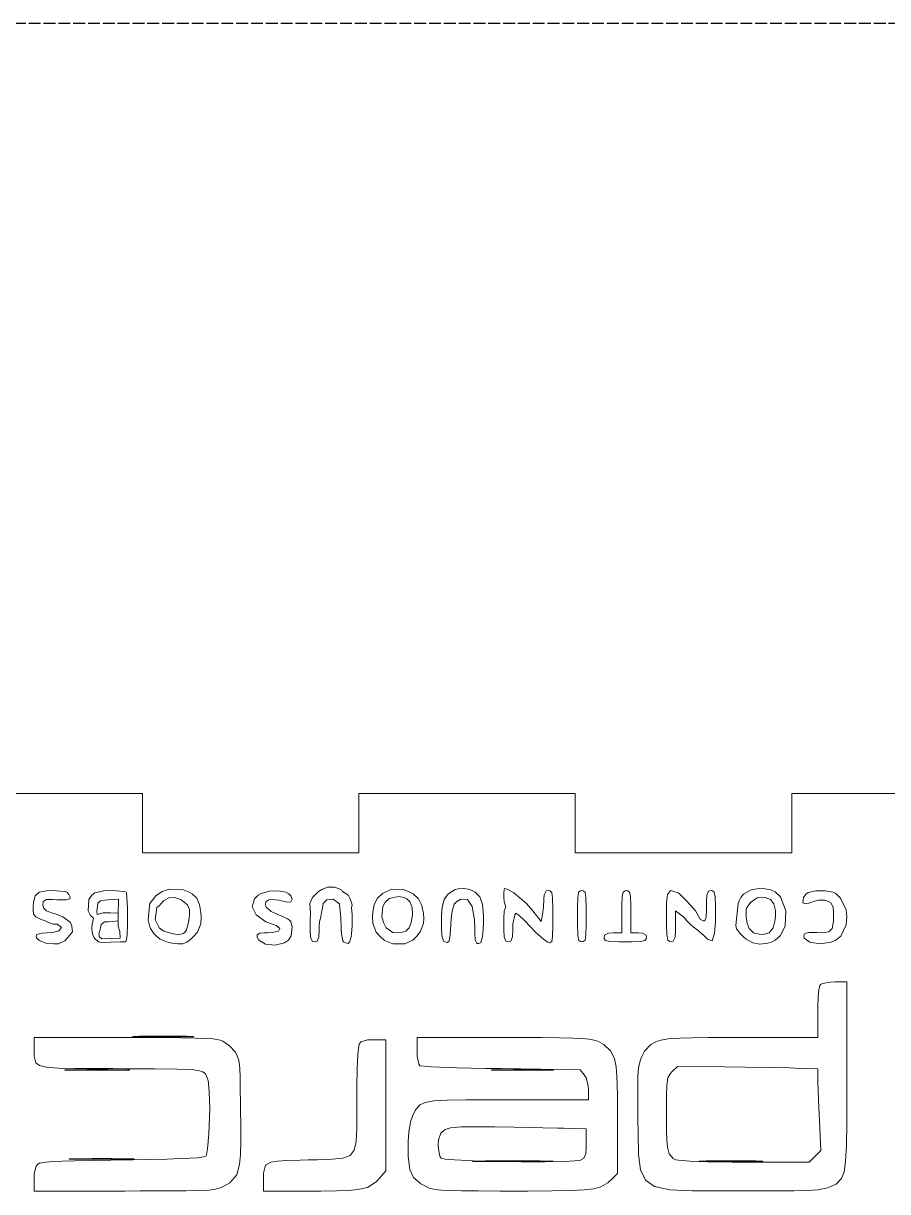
# Model space of a CAD drawing. Header units: millimetres. Extents: x 0 to 610, y 0 to 514.
# Drawn here: x 294.9 to 338.6, y 394.9 to 454 of the extents above; entities that cross this region are included whole.
import ezdxf

# ---------------------------------------------------------------- set-up
doc = ezdxf.new("R2010")
doc.units = ezdxf.units.MM
doc.header["$LTSCALE"] = 0.05
doc.linetypes.add('Dotted', pattern=[15, 12, -3])
doc.layers.get('0').update_dxf_attribs({"plot": 0})
doc.layers.add('CUT', color=1, linetype='Continuous', lineweight=0)
doc.layers.add('ETCH', color=5, linetype='Continuous', lineweight=0)

# ---------------------------------------------------------------- blocks, each defined once
blk = doc.blocks.new('back_outer')
blk.add_lwpolyline([(-39.821, 0), (-28.872, 0), (-28.872, 3), (-17.923, 3), (-17.923, 0), (-6.974, 0), (-6.974, 3), (3.974, 3), (3.974, 0), (14.923, 0), (14.923, 3), (25.872, 3), (25.872, 0), (36.821, 0), (36.821, 3), (47.769, 3), (47.769, 0), (58.718, 0)])
blk = doc.blocks.new('percepio')
for p, q in [((228.71, 136.2), (232.81, 137)), ((232.81, 137), (238.29, 137.33)), ((238.29, 137.33), (243.77, 137.45)), ((243.77, 137.45), (251.13, 137.51)), ((251.13, 137.51), (260.74, 137.54)), ((260.74, 137.54), (266.5, 137.54)), ((266.5, 137.54), (271.02, 137.54)), ((271.02, 137.54), (279.18, 137.56)), ((279.18, 137.56), (289.35, 137.5)), ((289.35, 137.5), (299.48, 136.97)), ((299.48, 136.97), (306.31, 135.51)), ((330.53, 135.75), (333.56, 136.55)), ((333.56, 136.55), (337.89, 137.07)), ((337.89, 137.07), (343.98, 137.38)), ((343.98, 137.38), (352.3, 137.53)), ((352.3, 137.53), (363.33, 137.58)), ((363.33, 137.58), (370.01, 137.58)), ((370.01, 137.58), (375.83, 137.58)), ((375.83, 137.58), (385.52, 137.56)), ((385.52, 137.56), (392.9, 137.5)), ((392.9, 137.5), (398.35, 137.38)), ((398.35, 137.38), (402.24, 137.18)), ((402.24, 137.18), (404.94, 136.89)), ((404.94, 136.89), (407.58, 136.23)), ((435.19, 135.93), (439.56, 136.94)), ((439.56, 136.94), (443.72, 137.31)), ((443.72, 137.31), (449.19, 137.5)), ((449.19, 137.5), (456.25, 137.58)), ((456.25, 137.58), (460.47, 137.58)), ((460.47, 137.58), (482, 137.58)), ((482, 137.58), (481.98, 132.33)), ((500.9, 136.04), (503.5, 136.81)), ((503.5, 136.81), (506.3, 137.14)), ((506.3, 137.14), (510.56, 137.36)), ((510.56, 137.36), (516.77, 137.48)), ((516.77, 137.48), (525.46, 137.54)), ((525.46, 137.54), (537.14, 137.56)), ((537.14, 137.56), (544.25, 137.57)), ((544.25, 137.57), (585, 137.58)), ((585, 137.58), (585, 132.2)), ((221.27, 129), (222.33, 131.97)), ((222.33, 131.97), (224.82, 134.42)), ((224.82, 134.42), (227.21, 135.59)), ((227.21, 135.59), (228.71, 136.2)), ((306.31, 135.51), (310.49, 132.68)), ((310.49, 132.68), (312.68, 128.02)), ((323, 129.67), (325.51, 132.18)), ((325.51, 132.18), (327.37, 133.91)), ((327.37, 133.91), (330.53, 135.75)), ((407.58, 136.23), (408.95, 135.61)), ((408.95, 135.61), (411.3, 134.31)), ((411.3, 134.31), (414.56, 131.57)), ((414.56, 131.57), (416.29, 127.83)), ((427, 128.43), (429.7, 131.64)), ((429.7, 131.64), (431.37, 133.47)), ((431.37, 133.47), (435.19, 135.93)), ((481.98, 132.33), (481.96, 129.56)), ((493.95, 130.23), (497.11, 133.84)), ((497.11, 133.84), (499.5, 135.3)), ((499.5, 135.3), (500.9, 136.04)), ((585, 132.2), (584.91, 129.69)), ((220.59, 124.27), (221.27, 129)), ((312.68, 128.02), (313.55, 121.1)), ((323.02, 105.38), (323, 129.67)), ((416.29, 127.83), (416.93, 122.11)), ((427, 99.01), (427, 128.43)), ((481.06, 126.01), (478.63, 124.66)), ((481.96, 129.56), (481.06, 126.01)), ((492.73, 125.66), (493.95, 130.23)), ((584.1, 126.39), (583.35, 125.45)), ((584.91, 129.69), (584.1, 126.39)), ((220.21, 117.16), (220.59, 124.27)), ((234.3, 121.98), (231.7, 119.37)), ((236.91, 124.58), (234.3, 121.98)), ((265.31, 124.58), (236.91, 124.58)), ((257.72, 124.15), (257.83, 124.24)), ((260.9, 124.07), (257.72, 124.15)), ((257.83, 124.24), (259.17, 124.3)), ((259.17, 124.3), (260.25, 124.33)), ((260.25, 124.33), (272, 124.46)), ((267.52, 124.02), (260.9, 124.07)), ((271.57, 124.56), (265.31, 124.58)), ((272, 124.01), (267.52, 124.02)), ((282.4, 124.42), (271.57, 124.56)), ((272, 124.46), (283.75, 124.33)), ((276.48, 124.02), (272, 124.01)), ((283.1, 124.07), (276.48, 124.02)), ((290.56, 124.14), (282.4, 124.42)), ((286.28, 124.15), (283.1, 124.07)), ((283.75, 124.33), (284.83, 124.3)), ((284.83, 124.3), (286.17, 124.24)), ((286.17, 124.24), (286.28, 124.15)), ((295.57, 123.76), (290.56, 124.14)), ((296.74, 123.52), (295.57, 123.76)), ((298.04, 122.96), (296.74, 123.52)), ((299.8, 120.91), (298.04, 122.96)), ((300.53, 117.82), (299.8, 120.91)), ((313.55, 121.1), (313.75, 111.46)), ((337.18, 120.95), (337.01, 118.18)), ((338.19, 122.93), (337.18, 120.95)), ((339.68, 123.65), (338.19, 122.93)), ((340.22, 123.79), (339.68, 123.65)), ((342.14, 124.03), (340.22, 123.79)), ((346.85, 124.3), (342.14, 124.03)), ((355.69, 124.48), (346.85, 124.3)), ((351.81, 124.19), (352.21, 124.24)), ((352.64, 124.14), (351.81, 124.19)), ((352.21, 124.24), (353.9, 124.3)), ((354.64, 124.09), (352.64, 124.14)), ((353.9, 124.3), (355.25, 124.33)), ((357.76, 124.06), (354.64, 124.09)), ((355.25, 124.33), (370, 124.46)), ((366.3, 124.49), (355.69, 124.48)), ((364.38, 124.03), (357.76, 124.06)), ((370, 124.02), (364.38, 124.03)), ((377.42, 124.34), (366.3, 124.49)), ((370, 124.46), (384.75, 124.33)), ((375.62, 124.03), (370, 124.02)), ((382.24, 124.06), (375.62, 124.03)), ((387.8, 124.04), (377.42, 124.34)), ((385.36, 124.09), (382.24, 124.06)), ((384.75, 124.33), (386.1, 124.3)), ((387.36, 124.14), (385.36, 124.09)), ((386.1, 124.3), (387.79, 124.24)), ((388.19, 124.19), (387.36, 124.14)), ((387.79, 124.24), (388.19, 124.19)), ((396.17, 123.62), (387.8, 124.04)), ((400.37, 123.23), (396.17, 123.62)), ((401.89, 122.94), (400.37, 123.23)), ((402.2, 122.78), (401.89, 122.94)), ((402.71, 121.92), (402.2, 122.78)), ((403.4, 118.81), (402.71, 121.92)), ((416.93, 122.11), (416.98, 118.2)), ((443.1, 121.57), (441.21, 119.19)), ((446.27, 122.81), (443.1, 121.57)), ((451.05, 123.31), (446.27, 122.81)), ((457.76, 123.49), (451.05, 123.31)), ((461.95, 123.58), (457.76, 123.49)), ((465.56, 123.68), (461.95, 123.58)), ((471.43, 123.88), (465.56, 123.68)), ((475.7, 124.17), (471.43, 123.88)), ((478.63, 124.66), (475.7, 124.17)), ((492.16, 114.97), (492.32, 121.11)), ((492.32, 121.11), (492.73, 125.66)), ((507.6, 121.29), (507.06, 118.6)), ((507.9, 121.89), (507.6, 121.29)), ((508.69, 122.19), (507.9, 121.89)), ((511.7, 122.59), (508.69, 122.19)), ((515.05, 122.82), (511.7, 122.59)), ((519.54, 123.02), (515.05, 122.82)), ((525.26, 123.2), (519.54, 123.02)), ((532.28, 123.37), (525.26, 123.2)), ((540.67, 123.51), (532.28, 123.37)), ((540.05, 123.15), (540.24, 123.24)), ((543.21, 123.07), (540.05, 123.15)), ((540.24, 123.24), (541.68, 123.3)), ((545.4, 123.58), (540.67, 123.51)), ((541.68, 123.3), (542.81, 123.33)), ((542.81, 123.33), (554.93, 123.46)), ((549.93, 123.02), (543.21, 123.07)), ((550.54, 123.66), (545.4, 123.58)), ((554.5, 123.01), (549.93, 123.02)), ((559.46, 123.81), (550.54, 123.66)), ((559.08, 123.02), (554.5, 123.01)), ((554.93, 123.46), (566.81, 123.33)), ((565.89, 123.07), (559.08, 123.02)), ((566.67, 123.97), (559.46, 123.81)), ((569.22, 123.15), (565.89, 123.07)), ((572.34, 124.16), (566.67, 123.97)), ((566.81, 123.33), (567.87, 123.3)), ((567.87, 123.3), (569.19, 123.24)), ((569.19, 123.24), (569.22, 123.15)), ((576.65, 124.37), (572.34, 124.16)), ((579.75, 124.62), (576.65, 124.37)), ((582.52, 125.08), (579.75, 124.62)), ((583.35, 125.45), (582.52, 125.08)), ((220.05, 107.09), (220.21, 117.16)), ((231.7, 119.37), (232.35, 105.82)), ((300.8, 114.65), (300.53, 117.82)), ((337.01, 118.18), (337, 116.14)), ((337, 116.14), (337, 109.65)), ((403.39, 114.64), (403.5, 116.94)), ((403.5, 116.94), (403.4, 118.81)), ((416.95, 115.5), (416.75, 111.13)), ((416.98, 118.2), (416.95, 115.5)), ((441.21, 119.19), (440.28, 115.26)), ((507.06, 118.6), (506.46, 111.84)), ((300.94, 110.36), (300.8, 114.65)), ((301, 104.76), (300.94, 110.36)), ((313.75, 111.46), (313.8, 105.49)), ((400.31, 109.91), (401.14, 110.49)), ((401.14, 110.49), (402.29, 111.63)), ((402.29, 111.63), (403.39, 114.64)), ((416.75, 111.13), (415.98, 106.43)), ((440.28, 115.26), (439.98, 109.35)), ((492.18, 106.92), (492.16, 114.97)), ((506.46, 111.84), (506.12, 100.62)), ((220.01, 97.23), (220.05, 107.09)), ((232.35, 105.82), (232.6, 100.18)), ((313.8, 105.49), (313.85, 101.57)), ((323.03, 101.49), (323.02, 105.38)), ((337, 109.65), (347.25, 109.33)), ((347.25, 109.33), (349.73, 109.26)), ((349.73, 109.26), (356.51, 109.11)), ((356.51, 109.11), (369.32, 108.9)), ((369.32, 108.9), (378.14, 108.79)), ((378.14, 108.79), (381.51, 108.76)), ((381.51, 108.76), (387.14, 108.73)), ((387.14, 108.73), (393.2, 108.78)), ((393.2, 108.78), (397.92, 109.13)), ((397.92, 109.13), (400.31, 109.91)), ((415.98, 106.43), (415.09, 103.97)), ((439.98, 109.35), (439.98, 101.07)), ((492.22, 102.08), (492.18, 106.92)), ((232.6, 100.18), (232.89, 92.47)), ((301, 101.41), (301, 104.76)), ((301, 98.85), (301, 101.41)), ((313.85, 101.57), (313.91, 95.01)), ((323.06, 94.94), (323.03, 101.49)), ((413.92, 101.46), (411.83, 98.88)), ((415.09, 103.97), (413.92, 101.46)), ((439.98, 101.07), (440, 95.91)), ((492.27, 98.03), (492.22, 102.08)), ((506.12, 100.62), (506.29, 92.95)), ((220, 89.42), (220.01, 97.23)), ((300.85, 90.17), (300.98, 94.63)), ((300.98, 94.63), (301, 98.85)), ((313.91, 95.01), (313.9, 89.94)), ((323.13, 89.82), (323.06, 94.94)), ((372.28, 96.58), (336, 96.58)), ((336, 96.58), (336, 92.19)), ((379.43, 96.58), (372.28, 96.58)), ((391.05, 96.61), (379.43, 96.58)), ((399.55, 96.76), (391.05, 96.61)), ((405.48, 97.12), (399.55, 96.76)), ((409.39, 97.8), (405.48, 97.12)), ((411.83, 98.88), (409.39, 97.8)), ((427, 69.58), (427, 99.01)), ((440, 95.91), (439.98, 91.01)), ((492.37, 91.31), (492.27, 98.03)), ((220, 85.11), (220, 89.42)), ((232.89, 92.47), (232.99, 88.7)), ((300.37, 86.76), (300.85, 90.17)), ((313.9, 89.94), (313.82, 86.1)), ((323.26, 85.91), (323.13, 89.82)), ((336, 92.19), (336.13, 90.16)), ((336.13, 90.16), (337.09, 86.74)), ((439.98, 91.01), (439.84, 82.54)), ((492.49, 86.22), (492.37, 91.31)), ((506.29, 92.95), (506.64, 89.22)), ((220, 43.58), (220, 85.11)), ((232.99, 88.7), (233, 87.46)), ((233, 87.46), (233, 82.65)), ((296.09, 81.58), (298.55, 84.04)), ((298.55, 84.04), (299.34, 84.87)), ((299.34, 84.87), (300.37, 86.76)), ((313.82, 86.1), (313.52, 82.07)), ((323.6, 81.76), (323.26, 85.91)), ((337.09, 86.74), (337.91, 85.44)), ((337.91, 85.44), (339.82, 83.08)), ((492.66, 82.48), (492.49, 86.22)), ((506.64, 89.22), (506.88, 87.97)), ((506.88, 87.97), (507.26, 86.66)), ((507.26, 86.66), (508.01, 84.9)), ((508.01, 84.9), (509.16, 83.95)), ((233, 82.65), (243.25, 82.33)), ((243.25, 82.33), (245.74, 82.26)), ((245.74, 82.26), (252.62, 82.11)), ((252.62, 82.11), (265.72, 81.9)), ((265.72, 81.9), (274.8, 81.79)), ((274.8, 81.79), (296.09, 81.58)), ((313.52, 82.07), (312.71, 78.58)), ((324.4, 78.24), (323.6, 81.76)), ((339.82, 83.08), (375.16, 82.58)), ((351.66, 83.15), (351.84, 83.24)), ((354.69, 83.07), (351.66, 83.15)), ((351.84, 83.24), (353.22, 83.3)), ((353.22, 83.3), (354.31, 83.33)), ((354.31, 83.33), (365.93, 83.46)), ((361.12, 83.02), (354.69, 83.07)), ((365.5, 83.01), (361.12, 83.02)), ((369.89, 83.02), (365.5, 83.01)), ((365.93, 83.46), (377.31, 83.33)), ((376.42, 83.07), (369.89, 83.02)), ((375.16, 82.58), (382.28, 82.47)), ((379.61, 83.15), (376.42, 83.07)), ((377.31, 83.33), (378.33, 83.3)), ((378.33, 83.3), (379.59, 83.23)), ((379.59, 83.23), (379.61, 83.15)), ((382.28, 82.47), (395.1, 82.16)), ((395.1, 82.16), (402.86, 81.9)), ((402.86, 81.9), (406.87, 81.72)), ((406.87, 81.72), (409.78, 81.54)), ((409.78, 81.54), (411.44, 81.36)), ((411.44, 81.36), (411.75, 81.27)), ((411.75, 81.27), (412.27, 80.52)), ((412.27, 80.52), (412.91, 77.05)), ((439.84, 82.54), (439.57, 76.17)), ((493.07, 78.8), (492.66, 82.48)), ((494.01, 76.05), (493.07, 78.8)), ((509.16, 83.95), (511.17, 83.44)), ((511.17, 83.44), (512.64, 83.22)), ((512.64, 83.22), (513.28, 83.15)), ((513.28, 83.15), (515.47, 83.03)), ((515.47, 83.03), (520.76, 82.86)), ((520.76, 82.86), (530.75, 82.69)), ((530.75, 82.69), (542.99, 82.6)), ((542.05, 83.15), (542.24, 83.24)), ((545.21, 83.07), (542.05, 83.15)), ((542.24, 83.24), (543.68, 83.3)), ((542.99, 82.6), (549.57, 82.58)), ((543.68, 83.3), (544.81, 83.33)), ((544.81, 83.33), (556.93, 83.46)), ((551.93, 83.02), (545.21, 83.07)), ((549.57, 82.58), (556.08, 82.58)), ((556.5, 83.01), (551.93, 83.02)), ((556.08, 82.58), (566.61, 82.56)), ((561.08, 83.02), (556.5, 83.01)), ((556.93, 83.46), (568.81, 83.33)), ((567.89, 83.07), (561.08, 83.02)), ((566.61, 82.56), (574.22, 82.4)), ((571.22, 83.15), (567.89, 83.07)), ((568.81, 83.33), (569.87, 83.3)), ((569.87, 83.3), (571.19, 83.24)), ((571.19, 83.24), (571.22, 83.15)), ((574.22, 82.4), (579.38, 81.99)), ((579.38, 81.99), (582.56, 81.22)), ((582.56, 81.22), (584.25, 79.97)), ((584.25, 79.97), (585, 76.95)), ((310.92, 74.76), (307.98, 71.73)), ((312.09, 77.06), (310.92, 74.76)), ((312.71, 78.58), (312.09, 77.06)), ((324.99, 76.8), (324.4, 78.24)), ((326.13, 74.65), (324.99, 76.8)), ((329.07, 71.71), (326.13, 74.65)), ((412.91, 77.05), (413, 74.52)), ((413, 74.52), (413, 68.58)), ((439.57, 76.17), (439.19, 72.34)), ((494.72, 74.97), (494.01, 76.05)), ((497.25, 72.3), (494.72, 74.97)), ((585, 76.95), (585, 74.01)), ((585, 74.01), (585, 68.58)), ((267.25, 68.6), (233, 68.58)), ((233, 68.58), (233, 57.28)), ((272.88, 68.61), (267.25, 68.6)), ((282.27, 68.64), (272.88, 68.61)), ((289.47, 68.71), (282.27, 68.64)), ((294.84, 68.83), (289.47, 68.71)), ((300.23, 69.16), (294.84, 68.83)), ((304.3, 69.97), (300.23, 69.16)), ((305.79, 70.57), (304.3, 69.97)), ((307.98, 71.73), (305.79, 70.57)), ((331.22, 70.57), (329.07, 71.71)), ((332.73, 69.97), (331.22, 70.57)), ((335.68, 69.31), (332.73, 69.97)), ((338.68, 69.02), (335.68, 69.31)), ((343, 68.83), (338.68, 69.02)), ((349.03, 68.7), (343, 68.83)), ((357.17, 68.64), (349.03, 68.7)), ((367.84, 68.61), (357.17, 68.64)), ((374.25, 68.6), (367.84, 68.61)), ((413, 68.58), (374.25, 68.6)), ((432.46, 69.58), (427, 69.58)), ((435.21, 69.67), (432.46, 69.58)), ((438.22, 70.56), (435.21, 69.67)), ((438.96, 71.52), (438.22, 70.56)), ((439.19, 72.34), (438.96, 71.52)), ((500.22, 70.25), (497.25, 72.3)), ((501.48, 69.77), (500.22, 70.25)), ((504.55, 69.24), (501.48, 69.77)), ((507.85, 69), (504.55, 69.24)), ((512.53, 68.83), (507.85, 69)), ((518.89, 68.71), (512.53, 68.83)), ((513.33, 68.15), (513.43, 68.23)), ((513.43, 68.23), (514.72, 68.3)), ((514.72, 68.3), (515.75, 68.33)), ((515.75, 68.33), (527, 68.46)), ((527.25, 68.64), (518.89, 68.71)), ((527, 68.46), (538.25, 68.33)), ((537.94, 68.61), (527.25, 68.64)), ((544.25, 68.61), (537.94, 68.61)), ((538.25, 68.33), (539.28, 68.3)), ((539.28, 68.3), (540.57, 68.23)), ((540.57, 68.23), (540.67, 68.15)), ((585, 68.58), (544.25, 68.61)), ((516.37, 68.06), (513.33, 68.15)), ((522.71, 68.02), (516.37, 68.06)), ((527, 68.01), (522.71, 68.02)), ((531.29, 68.02), (527, 68.01)), ((537.63, 68.06), (531.29, 68.02)), ((540.67, 68.15), (537.63, 68.06)), ((232.98, 54.64), (232.83, 50.26)), ((233, 57.28), (232.98, 54.64)), ((232.83, 50.26), (232.53, 47.12)), ((225.3, 43.58), (220, 43.58)), ((227.45, 43.68), (225.3, 43.58)), ((230.92, 44.32), (227.45, 43.68)), ((231.8, 44.78), (230.92, 44.32)), ((232.08, 45.24), (231.8, 44.78)), ((232.53, 47.12), (232.08, 45.24)), ((227.11, 25.84), (232.02, 26.51)), ((232.02, 26.51), (236.55, 25.81)), ((255.47, 26.22), (259.02, 26.67)), ((259.02, 26.67), (262.26, 26.07)), ((384.34, 25.89), (385.25, 26.39)), ((385.25, 26.39), (386.17, 26.34)), ((386.17, 26.34), (386.85, 24.63)), ((414.91, 24.93), (418.44, 26.47)), ((418.44, 26.47), (421.2, 26.58)), ((421.2, 26.58), (423.93, 26.47)), ((423.93, 26.47), (427.65, 24.96)), ((443.27, 25.83), (444, 26.35)), ((444, 26.35), (444.75, 26.19)), ((472.49, 26), (476.78, 27.07)), ((476.78, 27.07), (481.08, 26.6)), ((481.08, 26.6), (484.15, 24.73)), ((516.44, 25.84), (518.17, 26.45)), ((518.17, 26.45), (520.49, 26.48)), ((520.49, 26.48), (522.07, 26.35)), ((522.07, 26.35), (524.59, 25.98)), ((571.22, 25.18), (574.08, 26.46)), ((574.08, 26.46), (576.14, 26.58)), ((576.14, 26.58), (579.32, 26.32)), ((579.32, 26.32), (582.74, 25.08)), ((220.28, 17.93), (222.72, 23.14)), ((222.72, 23.14), (224.99, 24.92)), ((224.99, 24.92), (227.11, 25.84)), ((228.1, 21.15), (226.58, 19.57)), ((231.1, 21.53), (228.1, 21.15)), ((233.32, 21.43), (231.1, 21.53)), ((234.86, 21.35), (233.32, 21.43)), ((237.12, 21.37), (234.86, 21.35)), ((236.55, 25.81), (239.19, 23.99)), ((238.88, 21.92), (237.12, 21.37)), ((239.33, 22.73), (238.88, 21.92)), ((239.19, 23.99), (239.33, 22.73)), ((247.76, 18.55), (249.9, 22.87)), ((249.9, 22.87), (252.18, 24.92)), ((252.18, 24.92), (253.57, 25.61)), ((254.95, 21.55), (253.07, 19.37)), ((253.57, 25.61), (255.47, 26.22)), ((257.72, 22.32), (254.95, 21.55)), ((259.43, 22.16), (257.72, 22.32)), ((261.85, 21.53), (259.43, 22.16)), ((263.91, 19.68), (261.85, 21.53)), ((262.26, 26.07), (265.21, 24.41)), ((265.21, 24.41), (266.6, 23.18)), ((266.6, 23.18), (267.89, 21.83)), ((267.89, 21.83), (269.51, 19.71)), ((279.04, 16.77), (279.44, 21.73)), ((279.44, 21.73), (280.42, 25.24)), ((280.42, 25.24), (282.62, 24.42)), ((282.62, 24.42), (284.4, 22.66)), ((284.4, 22.66), (287.42, 20.05)), ((297.01, 20.72), (297.16, 23.59)), ((297.16, 23.59), (297.92, 25.38)), ((297.92, 25.38), (299, 25.58)), ((299, 25.58), (299.63, 25.53)), ((299.63, 25.53), (300.46, 24.8)), ((300.46, 24.8), (300.86, 22.48)), ((300.86, 22.48), (300.99, 17.69)), ((310, 23.58), (310.05, 24.2)), ((310.15, 22.59), (310, 23.58)), ((310.05, 24.2), (310.68, 25.03)), ((311.76, 21.67), (310.15, 22.59)), ((310.68, 25.03), (312.61, 25.44)), ((313.5, 21.58), (311.76, 21.67)), ((312.61, 25.44), (316.56, 25.57)), ((317, 21.58), (313.5, 21.58)), ((316.56, 25.57), (319.5, 25.58)), ((317, 12.08), (317, 21.58)), ((319.5, 25.58), (322.44, 25.57)), ((325, 21.58), (321, 21.58)), ((321, 21.58), (321, 12.08)), ((322.44, 25.57), (326.39, 25.44)), ((327.03, 21.66), (325, 21.58)), ((326.39, 25.44), (328.32, 25.03)), ((328.84, 22.57), (327.03, 21.66)), ((328.32, 25.03), (328.95, 24.2)), ((329, 23.58), (328.84, 22.57)), ((328.95, 24.2), (329, 23.58)), ((337.01, 17.69), (337.14, 22.48)), ((337.14, 22.48), (337.54, 24.8)), ((337.54, 24.8), (338.37, 25.53)), ((338.37, 25.53), (339, 25.58)), ((339, 25.58), (339.63, 25.53)), ((339.63, 25.53), (340.46, 24.8)), ((340.46, 24.8), (340.86, 22.48)), ((340.86, 22.48), (340.99, 17.69)), ((352.01, 18.27), (352.13, 23.23)), ((352.13, 23.23), (352.52, 25.49)), ((352.52, 25.49), (353.35, 26)), ((353.35, 26), (353.99, 25.88)), ((353.99, 25.88), (354.52, 25.63)), ((354.52, 25.63), (356.2, 24.41)), ((356.2, 24.41), (359.76, 21.21)), ((359.76, 21.21), (362.42, 18.52)), ((370.01, 20.03), (370.15, 23.34)), ((370.15, 23.34), (370.91, 25.36)), ((370.91, 25.36), (372, 25.58)), ((372, 25.58), (373.09, 25.36)), ((373.09, 25.36), (373.85, 23.34)), ((373.85, 23.34), (373.99, 20.03)), ((383.31, 19.74), (383.57, 23.34)), ((383.57, 23.34), (384.34, 25.89)), ((386.85, 24.63), (386.99, 21.84)), ((386.99, 21.84), (387, 19.81)), ((397.94, 20.39), (398.26, 23.87)), ((398.26, 23.87), (398.74, 25.54)), ((398.74, 25.54), (399.54, 25.94)), ((399.54, 25.94), (400.12, 25.84)), ((400.12, 25.84), (401.11, 25.3)), ((401.11, 25.3), (401.84, 22.79)), ((401.84, 22.79), (401.99, 19.16)), ((410.13, 17.39), (411.57, 21.1)), ((411.57, 21.1), (413.1, 23.05)), ((413.1, 23.05), (414.91, 24.93)), ((420.07, 21.49), (418.02, 20.82)), ((421.37, 21.57), (420.07, 21.49)), ((423.89, 21.37), (421.37, 21.57)), ((426.92, 19.38), (423.89, 21.37)), ((427.65, 24.96), (429.6, 23.18)), ((429.6, 23.18), (431.41, 21.21)), ((431.41, 21.21), (432.89, 17.37)), ((442.3, 20.36), (442.57, 23.41)), ((442.57, 23.41), (443.27, 25.83)), ((444.75, 26.19), (446, 25.58)), ((446, 25.58), (446.39, 25.13)), ((446.39, 25.13), (446.93, 22.07)), ((446.93, 22.07), (447.01, 19.83)), ((457.01, 20.37), (457.15, 23.46)), ((457.15, 23.46), (457.92, 25.37)), ((457.92, 25.37), (459, 25.58)), ((459, 25.58), (460.08, 25.37)), ((460.08, 25.37), (460.85, 23.46)), ((460.85, 23.46), (460.99, 20.37)), ((469.06, 18.85), (469.56, 22.87)), ((469.56, 22.87), (470.75, 24.84)), ((470.75, 24.84), (472.49, 26)), ((478.03, 21.48), (475.23, 20.79)), ((480.18, 21.58), (478.03, 21.48)), ((481.59, 21.6), (480.18, 21.58)), ((483.55, 21.75), (481.59, 21.6)), ((484.79, 22.43), (483.55, 21.75)), ((484.15, 24.73), (484.81, 23.31)), ((484.81, 23.31), (484.79, 22.43)), ((510.11, 17.51), (511.67, 21.28)), ((511.67, 21.28), (513.52, 23.31)), ((513.52, 23.31), (514.65, 24.4)), ((514.65, 24.4), (516.44, 25.84)), ((517.09, 21.19), (516.59, 20.26)), ((517.89, 21.89), (517.09, 21.19)), ((520.03, 22.54), (517.89, 21.89)), ((523.77, 21.74), (520.03, 22.54)), ((526.72, 20.87), (523.77, 21.74)), ((524.59, 25.98), (528.4, 24.39)), ((528.4, 24.39), (530.05, 23.04)), ((530.05, 23.04), (531.19, 21.84)), ((531.19, 21.84), (532.77, 19.63)), ((543.01, 17.89), (543.15, 22.28)), ((543.15, 22.28), (543.5, 24.61)), ((543.5, 24.61), (543.82, 25.59)), ((543.82, 25.59), (544.62, 25.58)), ((544.62, 25.58), (546.3, 25.57)), ((554.72, 25.88), (546.3, 25.57)), ((546.36, 24), (554.38, 24.31)), ((546.36, 24), (546.49, 20.99)), ((555.54, 23.46), (554.38, 24.31)), ((556.04, 25.56), (554.72, 25.88)), ((555.44, 20.47), (555.97, 22.07)), ((555.97, 22.07), (555.54, 23.46)), ((556.04, 25.56), (557.82, 23.95)), ((557.91, 23.98), (558.58, 22.6)), ((558.58, 22.6), (558.92, 21.1)), ((558.92, 21.1), (559, 19.59)), ((567.8, 21.08), (569.97, 23.83)), ((568, 18.6), (567.8, 21.08)), ((569.97, 23.83), (571.22, 25.18)), ((576.68, 21.49), (573.82, 20.65)), ((579.05, 21.58), (576.68, 21.49)), ((581.38, 21.66), (579.05, 21.58)), ((583.74, 22.36), (581.38, 21.66)), ((582.74, 25.08), (583.85, 23.8)), ((584, 23.05), (583.74, 22.36)), ((583.85, 23.8), (584, 23.05)), ((220, 14.26), (220.28, 17.93)), ((226.06, 16.27), (226.02, 13.81)), ((226.58, 19.57), (226.06, 16.27)), ((247.35, 11.73), (247.76, 18.55)), ((252.12, 15.8), (252, 13.5)), ((253.07, 19.37), (252.12, 15.8)), ((264.72, 17.3), (263.91, 19.68)), ((265.08, 15.62), (264.72, 17.3)), ((269.85, 18.34), (268.82, 8.45)), ((269.51, 19.71), (269.85, 18.34)), ((279, 13.08), (279.04, 16.77)), ((283.74, 16.23), (283.15, 14.48)), ((284.5, 16.22), (283.74, 16.23)), ((285.8, 15.46), (284.5, 16.22)), ((287.42, 20.05), (288.99, 18.88)), ((288.99, 18.88), (290.35, 17.64)), ((290.35, 17.64), (291.67, 16.35)), ((291.67, 16.35), (293.38, 14.4)), ((297, 18.61), (297.01, 20.72)), ((297, 11.63), (297, 18.61)), ((300.99, 17.69), (301, 14.08)), ((337, 14.08), (337.01, 17.69)), ((340.99, 17.69), (341, 14.08)), ((352, 14.49), (352.01, 18.27)), ((357.23, 16.47), (356.61, 13.4)), ((361.04, 11.65), (357.23, 16.47)), ((362.42, 18.52), (364.5, 16.32)), ((364.5, 16.32), (367.24, 13.6)), ((369.5, 15.52), (370, 17.58)), ((370, 17.58), (370.01, 20.03)), ((373.99, 20.03), (374, 17.58)), ((374, 17.58), (373.99, 15.13)), ((383.16, 13.9), (383.21, 17.21)), ((383.21, 17.21), (383.31, 19.74)), ((387, 19.81), (387.14, 15.77)), ((387.14, 15.77), (388.26, 9.73)), ((397.64, 15.35), (397.79, 17.81)), ((397.79, 17.81), (397.94, 20.39)), ((401.99, 19.16), (402, 16.54)), ((402, 16.54), (401.99, 13.85)), ((410, 15), (410.13, 17.39)), ((415.66, 16.86), (415.33, 15.23)), ((416.59, 19.32), (415.66, 16.86)), ((418.02, 20.82), (416.59, 19.32)), ((427.94, 17.25), (426.92, 19.38)), ((428.76, 14.39), (427.94, 17.25)), ((432.89, 17.37), (433, 14.41)), ((442.14, 16.19), (442.21, 18.32)), ((442.16, 13.12), (442.14, 16.19)), ((442.21, 18.32), (442.3, 20.36)), ((447.01, 19.83), (447.2, 14.67)), ((456.37, 15.11), (456.67, 15.88)), ((457, 18.08), (456.67, 15.88)), ((457, 18.08), (457.01, 20.37)), ((460.99, 15.8), (460.85, 12.71)), ((460.99, 20.37), (461, 18.08)), ((461, 18.08), (460.99, 15.8)), ((469.66, 16.58), (469.06, 18.85)), ((470.25, 15.86), (469.66, 16.58)), ((471.11, 15.33), (470.25, 15.86)), ((475.23, 20.79), (474.58, 19.66)), ((474.58, 19.66), (476.22, 18.35)), ((476.22, 18.35), (477.95, 17.72)), ((477.95, 17.72), (480.97, 16.57)), ((480.97, 16.57), (485.26, 13.55)), ((510, 14.73), (510.11, 17.51)), ((515.66, 16.88), (515.35, 14.86)), ((516.59, 20.26), (515.66, 16.88)), ((528.86, 19.26), (526.72, 20.87)), ((530.63, 15.73), (528.86, 19.26)), ((532.77, 19.63), (533, 18.9)), ((533, 18.9), (533.79, 15.9)), ((533.79, 15.9), (533.1, 9.46)), ((543, 14.75), (543.01, 17.89)), ((546.49, 20.99), (547.15, 18.57)), ((547.15, 18.57), (547.25, 15.63)), ((547.22, 16.14), (549.96, 16.48)), ((549.96, 16.48), (551.55, 16.58)), ((551.55, 16.58), (553.29, 16.68)), ((553.29, 16.68), (554.9, 17.89)), ((554.9, 17.89), (555.18, 19.32)), ((555.18, 19.32), (555.44, 20.47)), ((558.93, 17.71), (558.24, 14.95)), ((559, 19.59), (558.93, 17.71)), ((568.64, 16.99), (568, 18.6)), ((572.11, 14.39), (568.64, 16.99)), ((573.08, 19.83), (572.68, 19.25)), ((572.68, 19.25), (574.56, 17.66)), ((573.82, 20.65), (573.08, 19.83)), ((574.56, 17.66), (576.23, 17.61)), ((576.23, 17.61), (578.46, 16.86)), ((578.46, 16.86), (580, 16.25)), ((580, 16.25), (581.8, 15.51)), ((220.33, 11.24), (220, 14.26)), ((222.85, 5.96), (220.33, 11.24)), ((226.02, 13.81), (226.03, 12.23)), ((226.03, 12.23), (226.21, 9.99)), ((249.84, 5.46), (247.35, 11.73)), ((252, 13.5), (252.09, 11.55)), ((252.09, 11.55), (252.8, 8.53)), ((264.78, 10.08), (265.24, 10.76)), ((265.28, 14.6), (265.08, 15.62)), ((265.28, 14.6), (265.24, 10.76)), ((279.01, 9.81), (279, 13.08)), ((283.01, 11.69), (283, 9.69)), ((283.15, 14.48), (283.01, 11.69)), ((288, 11.76), (285.8, 15.46)), ((290.19, 9.16), (288, 11.76)), ((293.38, 14.4), (297, 11.63)), ((300.99, 11.78), (300.92, 8.01)), ((301, 14.08), (300.99, 11.78)), ((317.01, 9.14), (317, 12.08)), ((321, 12.08), (320.99, 9.14)), ((337.01, 10.48), (337, 14.08)), ((341, 14.08), (340.99, 10.48)), ((352.01, 10.75), (352, 14.49)), ((352.13, 5.78), (352.01, 10.75)), ((356.61, 13.4), (356.18, 10.1)), ((363.86, 8.4), (361.04, 11.65)), ((367.24, 13.6), (368.59, 12.78)), ((368.59, 12.78), (369.14, 13.53)), ((369.14, 13.53), (369.29, 14.38)), ((369.29, 14.38), (369.5, 15.52)), ((373.85, 11.83), (373.09, 9.8)), ((373.99, 15.13), (373.85, 11.83)), ((383.56, 8.82), (383.16, 13.9)), ((396.31, 8.74), (397.28, 11.77)), ((397.28, 11.77), (397.64, 15.35)), ((401.99, 13.85), (401.8, 10)), ((410.1, 12.91), (410, 15)), ((410.87, 9.27), (410.1, 12.91)), ((415.33, 15.23), (415.1, 13.36)), ((415.1, 13.36), (415.21, 10.23)), ((428.42, 9.67), (428.76, 14.39)), ((432.92, 12.28), (432.26, 8.77)), ((433, 14.41), (432.92, 12.28)), ((442.46, 10.36), (442.16, 13.12)), ((447.2, 14.67), (447.64, 10.33)), ((455.52, 10.33), (455.87, 12.44)), ((455.87, 12.44), (456.37, 15.11)), ((460.85, 12.71), (461.08, 8.43)), ((474.3, 13.8), (471.11, 15.33)), ((476.25, 12.99), (474.3, 13.8)), ((478.54, 11.96), (476.25, 12.99)), ((480.77, 10.01), (478.54, 11.96)), ((485.26, 13.55), (487.03, 9.96)), ((510.07, 12.46), (510, 14.73)), ((510.65, 8.78), (510.07, 12.46)), ((515.18, 13.33), (515.13, 11.14)), ((515.13, 11.14), (516.03, 9.06)), ((515.35, 14.86), (515.18, 13.33)), ((530.63, 15.73), (529.79, 10.12)), ((543.05, 10.49), (543, 14.75)), ((547.23, 13.64), (547.1, 6.48)), ((547.25, 15.63), (547.23, 13.64)), ((548.63, 12.74), (547.23, 12.63)), ((550.6, 12.59), (548.63, 12.74)), ((552.06, 12.58), (550.6, 12.59)), ((553.93, 12.66), (552.06, 12.58)), ((556.66, 13.35), (553.93, 12.66)), ((556.57, 9.58), (556.85, 11.87)), ((556.85, 11.87), (556.66, 13.35)), ((558.24, 14.95), (559.59, 13.86)), ((559.59, 13.86), (560.65, 11.63)), ((560.65, 11.63), (560.34, 6.63)), ((575.52, 13.03), (572.11, 14.39)), ((577.13, 12.55), (575.52, 13.03)), ((579.35, 11.7), (577.13, 12.55)), ((580.81, 10.29), (579.35, 11.7)), ((581.8, 15.51), (584.13, 14.35)), ((584.13, 14.35), (585.18, 13.12)), ((585.18, 13.12), (585.43, 11.23)), ((585.43, 11.23), (585.42, 9.86)), ((224.95, 3.86), (222.85, 5.96)), ((226.21, 9.99), (227.2, 8.16)), ((227.2, 8.16), (228.55, 7.38)), ((228.55, 7.38), (229.93, 6.88)), ((229.93, 6.88), (232.68, 6.89)), ((232.68, 6.89), (234.37, 7.4)), ((234.37, 7.4), (237.03, 8.23)), ((237.03, 8.23), (238.82, 8.58)), ((239.51, 5.63), (238.43, 4.15)), ((238.82, 8.58), (239.73, 8.15)), ((239.73, 8.15), (239.51, 5.63)), ((252.22, 3.14), (249.84, 5.46)), ((252.8, 8.53), (254.29, 6.61)), ((254.29, 6.61), (256.63, 5.69)), ((256.63, 5.69), (258.14, 5.58)), ((258.14, 5.58), (260.21, 5.8)), ((260.21, 5.8), (263.34, 7.93)), ((263.34, 7.93), (264.78, 10.08)), ((267.54, 5.66), (266.44, 4.21)), ((268.14, 6.84), (267.54, 5.66)), ((268.82, 8.45), (268.14, 6.84)), ((279.14, 5.44), (279.01, 9.81)), ((279.54, 3.31), (279.14, 5.44)), ((282.99, 7.54), (282.85, 4.61)), ((283, 9.69), (282.99, 7.54)), ((292.17, 6.99), (290.19, 9.16)), ((295.14, 4.02), (292.17, 6.99)), ((300.92, 8.01), (300.54, 4.3)), ((317.14, 5.19), (317.01, 9.14)), ((320.99, 9.14), (320.86, 5.19)), ((337.14, 5.68), (337.01, 10.48)), ((337.54, 3.36), (337.14, 5.68)), ((340.86, 5.68), (340.46, 3.36)), ((340.99, 10.48), (340.86, 5.68)), ((352.54, 3.39), (352.13, 5.78)), ((356, 6.46), (355.92, 4.5)), ((356.18, 10.1), (356, 6.46)), ((369.47, 3.61), (363.86, 8.4)), ((373.09, 9.82), (373.92, 7.61)), ((373.92, 7.61), (374, 5.58)), ((374, 5.58), (373.98, 4.04)), ((384.74, 5.44), (383.56, 8.82)), ((386.85, 3.32), (384.74, 5.44)), ((388.26, 9.73), (390.37, 6.55)), ((390.37, 6.55), (393.38, 6.4)), ((393.38, 6.4), (395.17, 7.52)), ((395.17, 7.52), (396.31, 8.74)), ((400.81, 6.57), (399.41, 4.66)), ((401.8, 10), (400.81, 6.57)), ((412.42, 6.34), (410.87, 9.27)), ((414.74, 4.11), (412.42, 6.34)), ((415.21, 10.23), (416.06, 7.87)), ((416.06, 7.87), (417.66, 6.27)), ((417.66, 6.27), (418.75, 5.76)), ((418.75, 5.76), (421.22, 5.18)), ((421.22, 5.18), (425.46, 6.19)), ((425.46, 6.19), (427.25, 7.78)), ((427.25, 7.78), (428.42, 9.67)), ((430.83, 6.07), (428.51, 3.97)), ((432.26, 8.77), (430.83, 6.07)), ((442.13, 8.98), (442.46, 10.36)), ((442.72, 7.17), (442.13, 8.98)), ((443.25, 5.94), (442.72, 7.17)), ((443.85, 4.73), (443.25, 5.94)), ((447.64, 10.33), (447.88, 8.48)), ((447.88, 8.48), (450.69, 6.49)), ((450.69, 6.49), (451.95, 6.58)), ((451.95, 6.58), (453.55, 6.7)), ((453.55, 6.7), (455.1, 8.33)), ((455.1, 8.33), (455.52, 10.33)), ((459.94, 5.65), (457.25, 2.98)), ((461.08, 8.43), (459.94, 5.65)), ((469.1, 6.45), (469.72, 7.59)), ((469.75, 4.89), (469.1, 6.45)), ((469.72, 7.59), (471.38, 7.87)), ((471.38, 7.87), (472.53, 7.57)), ((472.53, 7.57), (475.23, 6.87)), ((475.23, 6.87), (478.07, 6.58)), ((478.07, 6.58), (479.53, 6.68)), ((479.53, 6.68), (480.87, 7.71)), ((481, 8.83), (480.77, 10.01)), ((480.87, 7.71), (481, 8.83)), ((486, 6.33), (484.37, 4.66)), ((487.03, 9.96), (486, 6.33)), ((511.93, 6.06), (510.65, 8.78)), ((513.99, 4.07), (511.93, 6.06)), ((516.03, 9.06), (517.52, 7.75)), ((517.52, 7.75), (518.97, 6.76)), ((518.97, 6.76), (521.83, 5.7)), ((521.83, 5.7), (524.51, 5.85)), ((524.51, 5.85), (526.87, 7.21)), ((526.87, 7.21), (527.88, 8.33)), ((527.88, 8.33), (528.68, 9.3)), ((528.68, 9.3), (529.79, 10.12)), ((533.04, 8.37), (530.37, 4.9)), ((533.1, 9.46), (533.04, 8.37)), ((543.29, 5.48), (543.05, 10.49)), ((543.53, 3.6), (543.29, 5.48)), ((547.1, 6.48), (551.8, 6.78)), ((551.8, 6.78), (553.22, 6.89)), ((553.22, 6.89), (555.16, 7.19)), ((555.16, 7.19), (556.39, 8.23)), ((556.39, 8.23), (556.57, 9.58)), ((560.34, 6.63), (559, 4.58)), ((568.83, 5.56), (568.93, 6.28)), ((569.41, 4.31), (568.83, 5.56)), ((568.93, 6.28), (570.58, 6.77)), ((570.58, 6.77), (573.03, 6.78)), ((573.03, 6.78), (574.75, 6.71)), ((574.75, 6.71), (576.77, 6.62)), ((576.77, 6.62), (579.41, 6.63)), ((579.41, 6.63), (580.88, 7.49)), ((581, 8.92), (580.81, 10.29)), ((580.88, 7.49), (581, 8.92)), ((585.3, 7.83), (584.51, 4.93)), ((585.42, 9.86), (585.3, 7.83)), ((226.12, 3.28), (224.95, 3.86)), ((229.73, 2.66), (226.12, 3.28)), ((233.94, 2.75), (229.73, 2.66)), ((237.4, 3.52), (233.94, 2.75)), ((238.43, 4.15), (237.4, 3.52)), ((254.07, 2.18), (252.22, 3.14)), ((258.45, 1.45), (254.07, 2.18)), ((262.91, 2.18), (258.45, 1.45)), ((266.44, 4.21), (262.91, 2.18)), ((280.38, 2.63), (279.54, 3.31)), ((281, 2.58), (280.38, 2.63)), ((282.08, 2.79), (281, 2.58)), ((282.85, 4.61), (282.08, 2.79)), ((295.77, 3.58), (295.14, 4.02)), ((299.22, 2.58), (295.77, 3.58)), ((300.54, 4.3), (299.22, 2.58)), ((317.55, 3.26), (317.14, 5.19)), ((318.38, 2.63), (317.55, 3.26)), ((319, 2.58), (318.38, 2.63)), ((319.62, 2.63), (319, 2.58)), ((320.45, 3.26), (319.62, 2.63)), ((320.86, 5.19), (320.45, 3.26)), ((338.37, 2.63), (337.54, 3.36)), ((339, 2.58), (338.37, 2.63)), ((339.63, 2.63), (339, 2.58)), ((340.46, 3.36), (339.63, 2.63)), ((353.37, 2.63), (352.54, 3.39)), ((354, 2.58), (353.37, 2.63)), ((355.01, 2.74), (354, 2.58)), ((355.92, 4.5), (355.01, 2.74)), ((372, 2.3), (369.47, 3.61)), ((373.13, 1.88), (372, 2.3)), ((373.75, 1.66), (373.13, 1.88)), ((373.85, 1.95), (373.75, 1.66)), ((373.98, 4.04), (373.85, 1.95)), ((388.31, 2.59), (386.85, 3.32)), ((390, 2.01), (388.31, 2.59)), ((393.14, 1.58), (390, 2.01)), ((395.92, 2.1), (393.14, 1.58)), ((398.34, 3.57), (395.92, 2.1)), ((399.41, 4.66), (398.34, 3.57)), ((416.2, 3.26), (414.74, 4.11)), ((419.11, 2.1), (416.2, 3.26)), ((424.33, 2.01), (419.11, 2.1)), ((426.99, 3.08), (424.33, 2.01)), ((428.51, 3.97), (426.99, 3.08)), ((444.6, 4.23), (443.85, 4.73)), ((446.47, 3.05), (444.6, 4.23)), ((446.81, 2.36), (446.47, 3.05)), ((448, 1.8), (446.81, 2.36)), ((450.01, 0.99), (448, 1.8)), ((453.1, 1.07), (450.01, 0.99)), ((455.45, 2), (453.1, 1.07)), ((457.25, 2.98), (455.45, 2)), ((470.62, 4.07), (469.75, 4.89)), ((471.92, 3.36), (470.62, 4.07)), ((475.42, 2.64), (471.92, 3.36)), ((479.41, 2.81), (475.42, 2.64)), ((483, 3.83), (479.41, 2.81)), ((484.37, 4.66), (483, 3.83)), ((515.35, 3.28), (513.99, 4.07)), ((518.32, 2.14), (515.35, 3.28)), ((524.31, 2), (518.32, 2.14)), ((527.45, 3), (524.31, 2)), ((530.37, 4.9), (527.45, 3)), ((543.67, 3.25), (543.53, 3.6)), ((544.43, 2.99), (543.67, 3.25)), ((548.15, 2.64), (544.43, 2.99)), ((550.67, 2.58), (548.15, 2.64)), ((553.86, 2.67), (550.67, 2.58)), ((557.73, 3.6), (553.86, 2.67)), ((559, 4.58), (557.73, 3.6)), ((570.33, 3.36), (569.41, 4.31)), ((571.23, 3.07), (570.33, 3.36)), ((574.85, 2.66), (571.23, 3.07)), ((577.13, 2.6), (574.85, 2.66)), ((579.4, 2.66), (577.13, 2.6)), ((582.66, 3.31), (579.4, 2.66)), ((584.51, 4.93), (582.66, 3.31))]:
    blk.add_line(p, q)

msp = doc.modelspace()

# ---------------------------------------------------------------- linework, layer by layer
at = {"linetype": 'Dotted'}
msp.add_lwpolyline([(3, 3), (607, 3), (607, 454), (3, 454)], close=True, dxfattribs=at)

# ---------------------------------------------------------------- block references
at = {"layer": 'CUT', "rotation": 180}
msp.add_blockref('back_outer', (304.875, 415.026), dxfattribs=at)
at = {"layer": 'ETCH', "xscale": 0.1126461117942287, "yscale": 0.1126461117942287, "zscale": 0.1126461117942287, "rotation": 180}
msp.add_blockref('percepio', (361.318, 410.403), dxfattribs=at)

doc.saveas('drawing.dxf')
